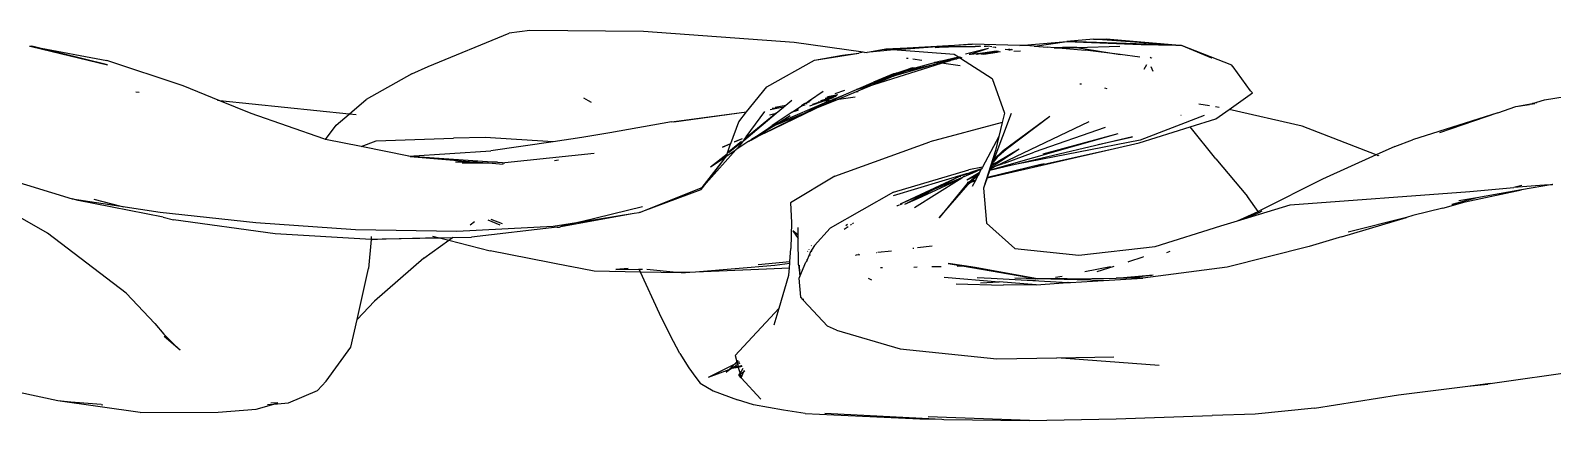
# Model space of a CAD drawing. Header units: millimetres. Extents: x -41292 to 298682, y -22072 to 33155.
# Drawn here: x 34629.6 to 34837.6, y 1736.1 to 1789.4 of the extents above; entities that cross this region are included whole.
import ezdxf

# ---------------------------------------------------------------- set-up
doc = ezdxf.new("R2010")
doc.units = ezdxf.units.MM

# ---------------------------------------------------------------- blocks, each defined once
blk = doc.blocks.new('AHSISHEUD')
for p, q in [((35325.22, 19437.52), (35322.42, 19437.14)), ((35340.76, 19437.36), (35325.22, 19437.52)), ((35361.35, 19435.87), (35340.76, 19437.36)), ((35256.87, 19435.38), (35257.19, 19435.37)), ((35257.15, 19435.31), (35267.52, 19432.8)), ((35257.17, 19435.34), (35257.76, 19435.22)), ((35257.76, 19435.22), (35257.19, 19435.37)), ((35257.76, 19435.22), (35267.45, 19433.4)), ((35267.52, 19432.8), (35257.76, 19435.22)), ((35311.33, 19432.59), (35322.42, 19437.14)), ((35370.76, 19434.54), (35361.35, 19435.87)), ((35373.88, 19435), (35376.79, 19435.16)), ((35374.87, 19434.92), (35376.79, 19435.16)), ((35385.67, 19435.65), (35375.42, 19434.88)), ((35376.79, 19435.16), (35385.67, 19435.65)), ((35386.06, 19435.32), (35380.6, 19435.2)), ((35380.6, 19435.2), (35382.22, 19435.31)), ((35382.22, 19435.31), (35386.68, 19435.37)), ((35382.22, 19435.31), (35386.06, 19435.32)), ((35392.18, 19435.48), (35385.67, 19435.65)), ((35386.68, 19435.37), (35386.06, 19435.32)), ((35386.87, 19435.32), (35386.68, 19435.37)), ((35387.29, 19435.38), (35387.49, 19435.35)), ((35387.49, 19435.35), (35387.63, 19435.38)), ((35387.71, 19435.31), (35387.49, 19435.35)), ((35387.86, 19435.35), (35387.71, 19435.31)), ((35388.35, 19435.29), (35387.86, 19435.35)), ((35388.83, 19435.22), (35388.48, 19435.18)), ((35388.83, 19435.22), (35388.9, 19435.21)), ((35392.18, 19435.48), (35398.59, 19436)), ((35392.96, 19435.46), (35392.18, 19435.48)), ((35394.12, 19435.37), (35392.96, 19435.46)), ((35394.12, 19435.37), (35394.25, 19435.39)), ((35394.25, 19435.39), (35398.59, 19436)), ((35394.25, 19435.39), (35395.92, 19435.23)), ((35396.87, 19435.16), (35395.92, 19435.23)), ((35398.02, 19435.21), (35396.87, 19435.16)), ((35396.87, 19435.16), (35397.95, 19435.08)), ((35397.95, 19435.08), (35399.96, 19435.2)), ((35397.95, 19435.08), (35401.1, 19434.84)), ((35399.96, 19435.2), (35398.02, 19435.21)), ((35402.25, 19436.34), (35398.59, 19436)), ((35413.48, 19435.52), (35398.59, 19436)), ((35398.59, 19436), (35408.75, 19435.6)), ((35399.96, 19435.2), (35405.82, 19435.35)), ((35399.96, 19435.2), (35405.87, 19434.23)), ((35413.48, 19435.52), (35402.25, 19436.34)), ((35402.25, 19436.34), (35403.99, 19436.31)), ((35413.48, 19435.52), (35403.99, 19436.31)), ((35408.75, 19435.6), (35413.48, 19435.52)), ((35413.48, 19435.52), (35414.24, 19435.49)), ((35414.24, 19435.49), (35418.36, 19433.78)), ((35414.24, 19435.49), (35421.09, 19432.8)), ((35277.88, 19429.93), (35267.45, 19433.4)), ((35357.61, 19429.8), (35364.11, 19433.44)), ((35364.11, 19433.44), (35370.2, 19434.41)), ((35364.11, 19433.44), (35367.94, 19434.12)), ((35367.94, 19434.12), (35370.2, 19434.41)), ((35370.76, 19434.54), (35370.2, 19434.41)), ((35370.97, 19434.51), (35370.76, 19434.54)), ((35370.97, 19434.51), (35371.64, 19434.6)), ((35371.34, 19434.46), (35371.29, 19434.47)), ((35371.64, 19434.6), (35373.88, 19435)), ((35371.64, 19434.6), (35373.61, 19434.77)), ((35372.25, 19430.15), (35381.46, 19433.03)), ((35373.61, 19434.77), (35374.87, 19434.92)), ((35375.42, 19434.88), (35373.61, 19434.77)), ((35373.88, 19435), (35374.87, 19434.92)), ((35374.87, 19434.92), (35375.42, 19434.88)), ((35375.42, 19434.88), (35383.21, 19434.26)), ((35376.93, 19433.67), (35376.71, 19433.7)), ((35378.77, 19433.41), (35377.57, 19433.58)), ((35380.67, 19433.14), (35380.14, 19432.98)), ((35380.8, 19433.12), (35380.14, 19432.98)), ((35380.67, 19433.14), (35380.52, 19433.16)), ((35381.28, 19433.33), (35380.67, 19433.14)), ((35380.8, 19433.12), (35380.67, 19433.14)), ((35381.15, 19433.07), (35380.78, 19432.96)), ((35380.86, 19433.11), (35380.8, 19433.12)), ((35380.86, 19433.11), (35382.07, 19433.34)), ((35381.15, 19433.07), (35380.86, 19433.11)), ((35381.22, 19433.06), (35381.15, 19433.07)), ((35381.28, 19433.08), (35381.22, 19433.06)), ((35381.28, 19433.33), (35383.78, 19433.9)), ((35381.28, 19433.33), (35382.73, 19433.53)), ((35382.07, 19433.34), (35381.28, 19433.08)), ((35381.46, 19433.03), (35381.28, 19433.08)), ((35381.46, 19433.03), (35382.7, 19433.42)), ((35384.03, 19432.67), (35381.46, 19433.03)), ((35382.07, 19433.34), (35382.37, 19433.39)), ((35382.73, 19433.53), (35382.37, 19433.39)), ((35382.7, 19433.42), (35382.37, 19433.39)), ((35382.99, 19433.51), (35382.7, 19433.42)), ((35382.73, 19433.53), (35382.91, 19433.58)), ((35382.91, 19433.58), (35383.18, 19433.63)), ((35382.99, 19433.51), (35383.57, 19433.69)), ((35383.42, 19433.59), (35382.99, 19433.51)), ((35383.18, 19433.63), (35383.48, 19433.71)), ((35383.21, 19434.26), (35383.78, 19433.9)), ((35384, 19433.76), (35383.42, 19433.59)), ((35383.42, 19433.59), (35383.57, 19433.69)), ((35383.48, 19433.71), (35383.57, 19433.69)), ((35383.57, 19433.69), (35383.86, 19433.78)), ((35383.78, 19433.9), (35383.91, 19433.93)), ((35383.89, 19433.83), (35383.78, 19433.9)), ((35383.86, 19433.78), (35383.89, 19433.83)), ((35383.86, 19433.78), (35383.95, 19433.79)), ((35383.89, 19433.83), (35383.97, 19433.89)), ((35383.89, 19433.83), (35383.95, 19433.79)), ((35383.95, 19433.79), (35384.02, 19433.87)), ((35383.95, 19433.79), (35384, 19433.76)), ((35384, 19433.76), (35384.07, 19433.85)), ((35384.08, 19433.71), (35384, 19433.76)), ((35384.02, 19433.87), (35384.07, 19433.85)), ((35384.07, 19433.85), (35384.12, 19433.83)), ((35384.08, 19433.71), (35384.19, 19433.79)), ((35384.22, 19433.78), (35384.08, 19433.71)), ((35384.08, 19433.71), (35388.41, 19430.96)), ((35384.28, 19433.75), (35384.22, 19433.78)), ((35387.86, 19435.05), (35384.75, 19434.27)), ((35385.27, 19434.27), (35385.43, 19434.27)), ((35385.49, 19434.29), (35385.43, 19434.27)), ((35385.53, 19434.27), (35385.49, 19434.29)), ((35387.86, 19435.05), (35385.53, 19434.27)), ((35385.53, 19434.27), (35387.07, 19434.45)), ((35386.24, 19434.28), (35386.33, 19434.28)), ((35386.33, 19434.28), (35387.07, 19434.45)), ((35386.83, 19434.28), (35388.23, 19434.52)), ((35387.07, 19434.45), (35387.12, 19434.46)), ((35387.12, 19434.46), (35388.96, 19434.74)), ((35387.12, 19434.46), (35389.14, 19434.69)), ((35387.12, 19434.46), (35388.23, 19434.52)), ((35387.26, 19434.28), (35387.16, 19434.28)), ((35387.26, 19434.28), (35389.08, 19434.57)), ((35388.57, 19434.54), (35387.26, 19434.28)), ((35387.9, 19435.04), (35387.86, 19435.05)), ((35388.23, 19434.52), (35388.57, 19434.54)), ((35388.57, 19434.54), (35389.14, 19434.69)), ((35388.57, 19434.54), (35389.08, 19434.57)), ((35388.96, 19434.74), (35389.01, 19434.73)), ((35389.08, 19434.57), (35389.41, 19434.62)), ((35389.25, 19434.66), (35389.14, 19434.69)), ((35389.41, 19434.62), (35389.51, 19434.59)), ((35390.46, 19434.85), (35390.18, 19434.9)), ((35390.63, 19434.93), (35390.46, 19434.85)), ((35391.06, 19434.92), (35390.46, 19434.85)), ((35390.63, 19434.93), (35390.69, 19434.97)), ((35390.66, 19434.82), (35391.06, 19434.92)), ((35390.69, 19434.97), (35390.82, 19434.95)), ((35391.06, 19434.92), (35391.19, 19434.9)), ((35391.37, 19434.7), (35392.29, 19434.75)), ((35405.87, 19434.23), (35401.1, 19434.84)), ((35408.58, 19433.85), (35405.87, 19434.23)), ((35410.07, 19433.85), (35410, 19433.73)), ((35410.15, 19433.72), (35410.19, 19433.84)), ((35418.36, 19433.78), (35418.41, 19433.76)), ((35309.1, 19431.57), (35302.89, 19428.07)), ((35309.1, 19431.57), (35311.33, 19432.59)), ((35374.92, 19431.26), (35369.86, 19429.45)), ((35376.04, 19431.84), (35372.2, 19430.44)), ((35374.93, 19431.58), (35372.2, 19430.44)), ((35374.92, 19431.26), (35372.25, 19430.15)), ((35380.78, 19432.96), (35374.92, 19431.26)), ((35374.92, 19431.26), (35376.66, 19431.99)), ((35375.17, 19431.64), (35374.93, 19431.58)), ((35375.3, 19431.68), (35375.17, 19431.64)), ((35375.3, 19431.68), (35377.21, 19432.31)), ((35376.04, 19431.84), (35375.3, 19431.68)), ((35376.04, 19431.84), (35376.66, 19431.99)), ((35376.41, 19431.98), (35376.04, 19431.84)), ((35377.21, 19432.31), (35376.41, 19431.98)), ((35377.03, 19432.15), (35376.41, 19431.98)), ((35376.66, 19431.99), (35380.78, 19432.96)), ((35376.66, 19431.99), (35377.03, 19432.15)), ((35380.14, 19432.98), (35377.03, 19432.15)), ((35377.03, 19432.15), (35377.54, 19432.39)), ((35377.54, 19432.39), (35377.21, 19432.31)), ((35377.54, 19432.39), (35377.74, 19432.45)), ((35388.41, 19430.96), (35390.09, 19426.21)), ((35409.47, 19432.81), (35409.12, 19432.2)), ((35410.39, 19431.91), (35410.14, 19432.55)), ((35421.26, 19432.57), (35421.09, 19432.8)), ((35421.26, 19432.57), (35421.33, 19432.55)), ((35423.7, 19429.28), (35421.33, 19432.55)), ((35271.88, 19429.06), (35271.43, 19429.1)), ((35282.89, 19427.91), (35277.88, 19429.93)), ((35354.85, 19426.39), (35357.61, 19429.8)), ((35363.43, 19427.93), (35365.33, 19429.21)), ((35366.93, 19428.92), (35368.28, 19429.37)), ((35369.8, 19429.13), (35367.43, 19428.15)), ((35368.16, 19428.74), (35369.86, 19429.45)), ((35372.25, 19430.15), (35369.8, 19429.13)), ((35369.8, 19429.13), (35370.11, 19429.19)), ((35369.86, 19429.45), (35372.2, 19430.44)), ((35369.86, 19429.45), (35372.25, 19430.15)), ((35400.59, 19430.16), (35400.37, 19430.2)), ((35404.12, 19429.56), (35403.78, 19429.62)), ((35420.76, 19426.72), (35423.96, 19428.99)), ((35423.96, 19428.99), (35423.7, 19429.28)), ((35282.89, 19427.91), (35282.58, 19427.94)), ((35287.16, 19426.19), (35282.89, 19427.91)), ((35300.55, 19426.07), (35282.89, 19427.91)), ((35300.92, 19426.38), (35302.89, 19428.07)), ((35332.59, 19428.29), (35333.19, 19427.95)), ((35333.19, 19427.95), (35333.61, 19427.73)), ((35357.31, 19423.47), (35364.15, 19426.79)), ((35359.87, 19427.05), (35358.08, 19426.67)), ((35358.36, 19426.88), (35358.44, 19426.92)), ((35358.44, 19426.92), (35359.87, 19427.05)), ((35358.74, 19427.04), (35360.21, 19427.32)), ((35358.89, 19426.23), (35359.87, 19427.05)), ((35359.48, 19425.01), (35365.82, 19427.76)), ((35359.87, 19427.05), (35360.21, 19427.32)), ((35360.21, 19427.32), (35361.05, 19428.01)), ((35361.08, 19426.35), (35362.35, 19427.2)), ((35362.82, 19427.52), (35362.35, 19427.2)), ((35362.35, 19427.2), (35362.83, 19427.34)), ((35365.82, 19427.76), (35362.7, 19426.19)), ((35362.82, 19427.52), (35362.97, 19427.62)), ((35362.82, 19427.52), (35363.13, 19427.56)), ((35362.82, 19427.52), (35363.11, 19427.55)), ((35362.97, 19427.62), (35363.4, 19427.77)), ((35362.97, 19427.62), (35363.13, 19427.73)), ((35363.13, 19427.73), (35363.29, 19427.84)), ((35363.4, 19427.77), (35363.13, 19427.73)), ((35363.29, 19427.84), (35363.43, 19427.93)), ((35363.59, 19427.9), (35363.29, 19427.84)), ((35363.44, 19427.79), (35363.4, 19427.77)), ((35363.43, 19427.93), (35363.69, 19427.98)), ((35365.47, 19427.88), (35363.44, 19427.16)), ((35365.09, 19427.82), (35363.87, 19427.38)), ((35364.15, 19426.79), (35368.16, 19428.74)), ((35367.43, 19428.15), (35364.15, 19426.79)), ((35364.62, 19427.76), (35364.65, 19427.77)), ((35364.65, 19427.77), (35365.09, 19427.82)), ((35364.98, 19427.94), (35366.76, 19428.44)), ((35365.12, 19427.84), (35365.09, 19427.82)), ((35366.76, 19428.44), (35365.12, 19427.84)), ((35365.12, 19427.84), (35365.47, 19427.88)), ((35366.67, 19428.31), (35365.47, 19427.88)), ((35365.47, 19427.88), (35366.16, 19427.98)), ((35366.76, 19428.44), (35365.58, 19428.24)), ((35365.82, 19427.76), (35365.85, 19427.78)), ((35365.85, 19427.78), (35368.16, 19428.74)), ((35365.87, 19428.39), (35365.96, 19428.43)), ((35367.32, 19428.74), (35365.96, 19428.43)), ((35365.96, 19428.43), (35367.16, 19428.64)), ((35366.76, 19428.44), (35366.93, 19428.49)), ((35366.93, 19428.49), (35367.02, 19428.55)), ((35367.43, 19428.15), (35369.67, 19428.46)), ((35418.09, 19427.2), (35416.63, 19427.45)), ((35419.42, 19426.98), (35418.93, 19427.06)), ((35457.49, 19426.28), (35459.96, 19427.12)), ((35459.96, 19427.12), (35462.21, 19427.53)), ((35459.96, 19427.12), (35461.82, 19427.41)), ((35461.95, 19427.43), (35462.53, 19427.52)), ((35462.21, 19427.53), (35463.87, 19428.03)), ((35462.79, 19427.62), (35462.21, 19427.53)), ((35463.87, 19428.03), (35468.08, 19428.73)), ((35297.07, 19422.69), (35287.16, 19426.19)), ((35298.78, 19424.58), (35300.55, 19426.07)), ((35300.55, 19426.07), (35300.92, 19426.38)), ((35301.49, 19425.98), (35300.55, 19426.07)), ((35344.58, 19425.01), (35336.17, 19423.52)), ((35344.58, 19425.01), (35354.85, 19426.39)), ((35344.93, 19425.01), (35354.85, 19426.39)), ((35352.68, 19422.06), (35353.77, 19425.05)), ((35353.77, 19425.05), (35354.85, 19426.39)), ((35354.45, 19422.49), (35358.89, 19426.23)), ((35354.81, 19422.98), (35357.32, 19426.44)), ((35358.89, 19426.23), (35355.06, 19423.09)), ((35362.7, 19426.19), (35357.31, 19423.47)), ((35357.98, 19425.98), (35358.89, 19426.23)), ((35361.08, 19426.35), (35358.34, 19424.51)), ((35358.34, 19424.51), (35359.41, 19424.98)), ((35362.7, 19426.19), (35358.72, 19424.54)), ((35359.41, 19424.98), (35358.72, 19424.54)), ((35359.41, 19424.98), (35359.48, 19425.01)), ((35360.81, 19425.83), (35359.48, 19425.01)), ((35361.82, 19426.58), (35361.08, 19426.35)), ((35361.93, 19426.67), (35361.82, 19426.58)), ((35389.77, 19424.92), (35379.89, 19422.28)), ((35388.68, 19419.93), (35391.03, 19426.22)), ((35389.77, 19424.92), (35389.32, 19423.02)), ((35401.62, 19425.05), (35389.6, 19419.29)), ((35390.09, 19426.21), (35389.77, 19424.92)), ((35389.89, 19421.11), (35396.26, 19425.8)), ((35390.32, 19421.31), (35396.26, 19425.8)), ((35417.38, 19425.88), (35408.61, 19422.54)), ((35414.21, 19425.88), (35414.19, 19425.91)), ((35415.44, 19424.33), (35418.96, 19425.44)), ((35418.96, 19425.44), (35420.76, 19426.72)), ((35430.75, 19424.43), (35420.76, 19426.72)), ((35457.49, 19426.28), (35445.81, 19422.57)), ((35457.49, 19426.28), (35449.5, 19423.55)), ((35297.31, 19422.64), (35297.07, 19422.69)), ((35297.31, 19422.64), (35298.78, 19424.58)), ((35302.2, 19421.65), (35297.31, 19422.64)), ((35304.25, 19422.44), (35314.8, 19422.79)), ((35319.15, 19422.89), (35314.8, 19422.79)), ((35328.43, 19422.3), (35319.15, 19422.89)), ((35332.35, 19422.87), (35328.43, 19422.3)), ((35336.17, 19423.52), (35332.35, 19422.87)), ((35353.2, 19422.28), (35354.27, 19422.75)), ((35354.25, 19422.69), (35353.2, 19422.28)), ((35354.45, 19422.49), (35354.63, 19422.73)), ((35354.9, 19422.95), (35354.63, 19422.73)), ((35354.63, 19422.73), (35354.74, 19422.89)), ((35354.74, 19422.89), (35354.81, 19422.98)), ((35354.9, 19422.95), (35354.74, 19422.89)), ((35354.81, 19422.98), (35355.06, 19423.09)), ((35355.06, 19423.09), (35354.9, 19422.95)), ((35355.14, 19422.37), (35355.52, 19422.62)), ((35355.14, 19422.37), (35355.55, 19422.59)), ((35358.61, 19424.49), (35355.52, 19422.62)), ((35355.52, 19422.62), (35357.82, 19424.17)), ((35358.61, 19424.49), (35355.55, 19422.59)), ((35355.55, 19422.59), (35356.39, 19423.03)), ((35357.31, 19423.47), (35356.39, 19423.03)), ((35357.82, 19424.17), (35358.34, 19424.51)), ((35358.61, 19424.49), (35357.82, 19424.17)), ((35358.61, 19424.49), (35358.72, 19424.54)), ((35389.32, 19423.02), (35387.09, 19418.84)), ((35405.56, 19423.4), (35388.12, 19418.43)), ((35389.32, 19423.02), (35388.86, 19421.12)), ((35407.55, 19422.98), (35391.76, 19419.24)), ((35403.84, 19424.25), (35394.13, 19420.9)), ((35405.56, 19423.4), (35395.31, 19420.6)), ((35402.86, 19421.94), (35407.55, 19422.98)), ((35408.49, 19422.15), (35415.44, 19424.33)), ((35418.96, 19419.99), (35415.44, 19424.33)), ((35440.86, 19420.5), (35430.75, 19424.43)), ((35302.2, 19421.65), (35304.25, 19422.44)), ((35308.69, 19420.33), (35302.2, 19421.65)), ((35308.69, 19420.33), (35319.89, 19421.07)), ((35328.43, 19422.3), (35319.89, 19421.07)), ((35334.03, 19420.72), (35321.84, 19419.44)), ((35349.33, 19416.66), (35353.38, 19421.19)), ((35349.93, 19418.87), (35352.18, 19420.67)), ((35351.55, 19421.57), (35352.68, 19422.06)), ((35352.67, 19422.03), (35351.55, 19421.57)), ((35352.08, 19420.32), (35353.38, 19421.19)), ((35352.08, 19420.32), (35352.18, 19420.67)), ((35352.18, 19420.67), (35352.67, 19422.03)), ((35352.37, 19420.83), (35354.12, 19422.23)), ((35354.16, 19422.35), (35352.43, 19420.93)), ((35352.67, 19422.03), (35352.68, 19422.06)), ((35353.2, 19422.28), (35353.18, 19422.24)), ((35355.14, 19422.37), (35353.38, 19421.19)), ((35353.38, 19421.19), (35354.04, 19421.93)), ((35354.04, 19421.93), (35354.45, 19422.49)), ((35366.91, 19417.6), (35379.89, 19422.28)), ((35388.86, 19421.12), (35387.22, 19415.99)), ((35387.73, 19417.37), (35405.11, 19421.4)), ((35392.09, 19421.29), (35388.25, 19418.78)), ((35389.89, 19421.11), (35388.68, 19419.93)), ((35392.09, 19421.29), (35389.16, 19419.56)), ((35389.27, 19420.38), (35390.32, 19421.31)), ((35389.89, 19421.11), (35389.27, 19420.38)), ((35390.32, 19421.31), (35389.89, 19421.11)), ((35390.09, 19419.38), (35394.13, 19420.9)), ((35408.61, 19422.54), (35391.76, 19419.24)), ((35395.67, 19419.31), (35405.11, 19421.4)), ((35405.11, 19421.4), (35408.49, 19422.15)), ((35443.43, 19421.67), (35440.86, 19420.5)), ((35443.43, 19421.67), (35445.81, 19422.57)), ((35308.88, 19420.29), (35308.69, 19420.33)), ((35308.88, 19420.29), (35318.1, 19419.53)), ((35320.07, 19419.53), (35308.88, 19420.29)), ((35315.43, 19419.5), (35315.08, 19419.54)), ((35318.1, 19419.53), (35315.43, 19419.5)), ((35315.97, 19419.45), (35319.58, 19419.41)), ((35318.1, 19419.53), (35319.58, 19419.41)), ((35319.58, 19419.41), (35321.6, 19419.25)), ((35320.84, 19419.53), (35320.07, 19419.53)), ((35321.51, 19419.43), (35320.07, 19419.53)), ((35321.51, 19419.43), (35321.84, 19419.44)), ((35329.16, 19419.8), (35328.6, 19419.69)), ((35348.8, 19416.07), (35351.99, 19420.15)), ((35349.33, 19416.66), (35351.99, 19420.15)), ((35349.93, 19418.87), (35352.04, 19420.29)), ((35351.99, 19420.15), (35352.04, 19420.29)), ((35352.04, 19420.29), (35352.08, 19420.32)), ((35374.94, 19415.42), (35385.2, 19418.49)), ((35387.09, 19418.84), (35385.2, 19418.49)), ((35386.96, 19418.59), (35385.45, 19418.09)), ((35386.18, 19418.25), (35386.96, 19418.59)), ((35386.69, 19418.1), (35386.96, 19418.59)), ((35387.09, 19418.84), (35386.96, 19418.59)), ((35387.76, 19417.45), (35395.21, 19419.28)), ((35391.12, 19419.12), (35388.1, 19418.38)), ((35388.1, 19418.38), (35388.12, 19418.43)), ((35388.12, 19418.43), (35388.2, 19418.62)), ((35389.09, 19419.05), (35388.2, 19418.62)), ((35388.2, 19418.62), (35388.25, 19418.78)), ((35388.25, 19418.78), (35388.37, 19419.09)), ((35389.16, 19419.56), (35388.37, 19419.09)), ((35388.37, 19419.09), (35388.42, 19419.24)), ((35388.42, 19419.24), (35389.16, 19419.56)), ((35388.42, 19419.24), (35388.53, 19419.52)), ((35389.01, 19420.08), (35388.53, 19419.52)), ((35388.53, 19419.52), (35388.59, 19419.69)), ((35388.59, 19419.69), (35389.01, 19420.08)), ((35388.59, 19419.69), (35388.65, 19419.84)), ((35388.65, 19419.84), (35389.27, 19420.38)), ((35388.65, 19419.84), (35388.68, 19419.93)), ((35389.01, 19420.08), (35389.27, 19420.38)), ((35389.09, 19419.05), (35389.91, 19419.35)), ((35389.6, 19419.29), (35389.09, 19419.05)), ((35389.91, 19419.35), (35389.6, 19419.29)), ((35390.09, 19419.38), (35389.91, 19419.35)), ((35391.76, 19419.24), (35391.12, 19419.12)), ((35395.55, 19419.3), (35394.03, 19418.92)), ((35418.96, 19419.99), (35423.29, 19414.84)), ((35440.86, 19420.5), (35433.53, 19417.18)), ((35441.15, 19420.39), (35440.99, 19420.45)), ((35441.24, 19420.44), (35441.15, 19420.39)), ((35253.63, 19417.27), (35262.73, 19414.53)), ((35348.66, 19415.78), (35349.33, 19416.66)), ((35348.8, 19416.07), (35349.33, 19416.66)), ((35366.91, 19417.6), (35360.87, 19413.97)), ((35374.93, 19414.95), (35384.87, 19417.96)), ((35375.86, 19413.84), (35383.97, 19417.61)), ((35377.81, 19413.31), (35383.91, 19417.16)), ((35383.91, 19417.16), (35378.9, 19414.84)), ((35383.97, 19417.61), (35380.89, 19416)), ((35380.89, 19416), (35384.41, 19417.47)), ((35385.01, 19416.64), (35381.15, 19411.92)), ((35381.15, 19411.92), (35385.09, 19416.42)), ((35383.91, 19417.16), (35384.41, 19417.47)), ((35383.97, 19417.61), (35384.06, 19417.62)), ((35384.06, 19417.62), (35384.11, 19417.63)), ((35384.11, 19417.63), (35384.14, 19417.65)), ((35384.31, 19417.71), (35384.14, 19417.65)), ((35385.11, 19417.94), (35384.31, 19417.71)), ((35384.41, 19417.47), (35384.43, 19417.51)), ((35384.59, 19417.55), (35384.43, 19417.51)), ((35384.59, 19417.55), (35385.78, 19418.07)), ((35384.87, 19417.96), (35385.45, 19418.09)), ((35386.62, 19418.06), (35384.96, 19417.07)), ((35386.18, 19417.67), (35384.96, 19417.07)), ((35385.05, 19416.67), (35385.01, 19416.64)), ((35385.02, 19416.77), (35385.16, 19416.77)), ((35385.03, 19416.74), (35385.16, 19416.77)), ((35385.05, 19416.67), (35385.16, 19416.77)), ((35385.43, 19416.75), (35385.05, 19416.67)), ((35385.09, 19416.42), (35385.05, 19416.67)), ((35385.43, 19416.75), (35385.09, 19416.42)), ((35385.45, 19418.09), (35385.11, 19417.94)), ((35385.78, 19418.07), (35385.11, 19417.94)), ((35385.16, 19416.77), (35385.21, 19416.82)), ((35385.21, 19416.82), (35385.3, 19416.84)), ((35385.3, 19416.84), (35386.18, 19417.67)), ((35385.98, 19417.29), (35385.3, 19416.84)), ((35385.3, 19416.84), (35385.55, 19416.86)), ((35386.06, 19416.91), (35385.43, 19416.75)), ((35385.55, 19416.86), (35385.43, 19416.75)), ((35385.45, 19418.09), (35386.18, 19418.25)), ((35385.6, 19416.92), (35385.55, 19416.86)), ((35385.55, 19416.86), (35385.57, 19416.87)), ((35385.57, 19416.87), (35385.6, 19416.92)), ((35385.63, 19416.92), (35385.6, 19416.92)), ((35385.98, 19417.29), (35385.63, 19416.92)), ((35385.63, 19416.92), (35386.13, 19417.05)), ((35385.63, 19416.92), (35386.1, 19416.99)), ((35386.06, 19416.91), (35385.67, 19416.19)), ((35385.78, 19418.07), (35386.18, 19418.25)), ((35386.12, 19417.38), (35385.98, 19417.29)), ((35386.1, 19416.99), (35386.06, 19416.91)), ((35386.13, 19417.05), (35386.1, 19416.99)), ((35386.12, 19417.38), (35386.5, 19417.73)), ((35386.41, 19417.57), (35386.12, 19417.38)), ((35386.41, 19417.57), (35386.13, 19417.05)), ((35386.18, 19417.67), (35386.62, 19418.06)), ((35386.56, 19417.86), (35386.18, 19417.67)), ((35386.5, 19417.73), (35386.41, 19417.57)), ((35386.56, 19417.86), (35386.5, 19417.73)), ((35386.69, 19418.1), (35386.56, 19417.86)), ((35386.69, 19418.1), (35386.62, 19418.06)), ((35387.73, 19417.37), (35387.22, 19415.99)), ((35387.73, 19417.37), (35387.76, 19417.45)), ((35387.76, 19417.45), (35388.1, 19418.38)), ((35433.53, 19417.18), (35425.01, 19412.91)), ((35463.81, 19416.38), (35459.69, 19416.04)), ((35464.94, 19416.47), (35460.71, 19415.73)), ((35463.81, 19416.38), (35463.93, 19416.41)), ((35463.93, 19416.41), (35464.94, 19416.47)), ((35464.98, 19416.48), (35464.94, 19416.47)), ((35263.55, 19414.3), (35262.73, 19414.53)), ((35262.73, 19414.53), (35269.34, 19413.53)), ((35275.15, 19412.02), (35263.55, 19414.3)), ((35265.68, 19414.48), (35269.34, 19413.53)), ((35340.69, 19412.84), (35348.8, 19416.07)), ((35340.69, 19412.84), (35348.66, 19415.78)), ((35348.66, 19415.78), (35348.8, 19416.07)), ((35374.94, 19415.42), (35366.28, 19410.5)), ((35375.86, 19413.84), (35380.89, 19416)), ((35380.89, 19416), (35376.41, 19413.72)), ((35378.68, 19414.76), (35376.41, 19413.72)), ((35378.71, 19414.75), (35378.68, 19414.76)), ((35378.9, 19414.84), (35378.71, 19414.75)), ((35387.22, 19415.99), (35387.62, 19411.17)), ((35424.72, 19412.77), (35423.29, 19414.84)), ((35429.1, 19413.67), (35453.68, 19415.53)), ((35454.63, 19414.66), (35451.18, 19413.73)), ((35454.63, 19414.66), (35452.14, 19414.23)), ((35453.04, 19414.12), (35460.71, 19415.73)), ((35453.68, 19415.53), (35459.69, 19416.04)), ((35460.71, 19415.73), (35454.63, 19414.66)), ((35460.76, 19416.33), (35459.69, 19416.04)), ((35259.34, 19409.81), (35251.95, 19414.04)), ((35269.34, 19413.53), (35269.77, 19413.42)), ((35269.34, 19413.53), (35274.73, 19412.71)), ((35274.73, 19412.71), (35287.78, 19411.27)), ((35329.49, 19410.71), (35339.51, 19412.55)), ((35340.62, 19413.44), (35332.26, 19411.39)), ((35332.26, 19411.39), (35339.51, 19412.55)), ((35339.51, 19412.55), (35340.19, 19412.66)), ((35340.19, 19412.66), (35340.28, 19412.69)), ((35340.28, 19412.69), (35340.34, 19412.7)), ((35340.34, 19412.7), (35340.69, 19412.84)), ((35360.87, 19413.97), (35360.98, 19411.26)), ((35375.37, 19413.53), (35375.4, 19413.55)), ((35375.68, 19413.65), (35375.4, 19413.55)), ((35376.07, 19413.79), (35375.79, 19413.69)), ((35421.92, 19411.49), (35424.72, 19412.77)), ((35422.81, 19411.77), (35429.1, 19413.67)), ((35424.83, 19412.61), (35422.81, 19411.77)), ((35424.72, 19412.77), (35425.01, 19412.91)), ((35424.83, 19412.61), (35424.72, 19412.77)), ((35425.26, 19412.83), (35424.83, 19412.61)), ((35445.85, 19412.24), (35445, 19411.98)), ((35449.97, 19413.24), (35445.85, 19412.24)), ((35449.97, 19413.24), (35453.04, 19414.12)), ((35451.18, 19413.73), (35453.04, 19414.12)), ((35275.15, 19412.02), (35276.57, 19411.64)), ((35290.46, 19409.72), (35276.57, 19411.64)), ((35287.78, 19411.27), (35301.44, 19410.34)), ((35301.44, 19410.34), (35315.26, 19410.09)), ((35315.26, 19410.09), (35328.44, 19410.77)), ((35317.08, 19410.97), (35317.69, 19411.41)), ((35328.99, 19410.65), (35317.26, 19409.28)), ((35319.49, 19411.66), (35321.13, 19410.98)), ((35319.92, 19411.72), (35321.44, 19411.12)), ((35328.44, 19410.77), (35332.19, 19411.37)), ((35328.99, 19410.65), (35329.31, 19410.66)), ((35329.31, 19410.66), (35329.49, 19410.71)), ((35332.19, 19411.37), (35329.49, 19410.71)), ((35332.19, 19411.37), (35332.26, 19411.39)), ((35360.98, 19411.26), (35360.9, 19407.71)), ((35361.91, 19409.54), (35361.15, 19410.14)), ((35361.15, 19410.14), (35361.91, 19409.1)), ((35361.91, 19409.54), (35361.9, 19410.58)), ((35366.28, 19410.5), (35364.11, 19408.13)), ((35368.18, 19410.36), (35368.74, 19410.73)), ((35368.42, 19410.81), (35368.45, 19410.86)), ((35368.63, 19411), (35368.45, 19410.86)), ((35369.03, 19410.93), (35369.18, 19411.03)), ((35369.3, 19411.11), (35369.46, 19411.21)), ((35387.62, 19411.17), (35391.49, 19407.74)), ((35410.67, 19407.98), (35419.65, 19410.81)), ((35419.65, 19410.81), (35421.92, 19411.49)), ((35421.92, 19411.49), (35422.81, 19411.77)), ((35436.12, 19409.31), (35445, 19411.98)), ((35445, 19411.98), (35437.03, 19409.96)), ((35270.08, 19401.63), (35259.34, 19409.81)), ((35303.55, 19408.96), (35290.46, 19409.72)), ((35303.55, 19408.96), (35303.18, 19404.97)), ((35303.58, 19409.36), (35303.55, 19409.01)), ((35303.79, 19408.95), (35303.55, 19408.96)), ((35312.81, 19409.19), (35303.79, 19408.95)), ((35303.79, 19408.95), (35305.06, 19409.05)), ((35305.06, 19409.05), (35312.81, 19409.19)), ((35310.76, 19406.4), (35314.15, 19408.85)), ((35311.95, 19409.41), (35312.81, 19409.19)), ((35312.81, 19409.19), (35312.89, 19409.17)), ((35312.89, 19409.17), (35314.67, 19409.23)), ((35312.89, 19409.17), (35314.15, 19408.85)), ((35314.15, 19408.85), (35314.67, 19409.23)), ((35314.15, 19408.85), (35319.8, 19407.42)), ((35314.67, 19409.23), (35314.75, 19409.29)), ((35314.67, 19409.23), (35317.26, 19409.28)), ((35361.91, 19409.1), (35361.91, 19409.54)), ((35361.93, 19405.49), (35361.91, 19409.1)), ((35364.11, 19408.13), (35363.59, 19407.28)), ((35363.72, 19408.1), (35363.68, 19408.13)), ((35380.21, 19408.04), (35378.21, 19407.8)), ((35435.81, 19409.23), (35431.73, 19408.02)), ((35436.12, 19409.31), (35435.81, 19409.23)), ((35310.76, 19406.4), (35304.03, 19400.52)), ((35330.71, 19405.26), (35319.8, 19407.42)), ((35356.43, 19405.54), (35360.76, 19405.95)), ((35360.74, 19405.74), (35360.76, 19405.95)), ((35360.76, 19405.95), (35360.9, 19407.71)), ((35363.11, 19406.17), (35362.99, 19405.91)), ((35362.99, 19405.91), (35363.13, 19406.04)), ((35363.04, 19406.17), (35363.11, 19406.17)), ((35363.59, 19407.28), (35363.11, 19406.17)), ((35363.11, 19406.17), (35363.2, 19406.18)), ((35363.17, 19407.36), (35363.21, 19407.3)), ((35363.33, 19407.59), (35363.36, 19407.53)), ((35363.48, 19406.79), (35363.52, 19406.87)), ((35363.49, 19406.92), (35363.59, 19407.28)), ((35363.49, 19406.92), (35363.52, 19406.87)), ((35363.59, 19407.28), (35363.77, 19407.4)), ((35369.73, 19406.8), (35369.8, 19406.8)), ((35370.32, 19406.87), (35369.8, 19406.8)), ((35370.09, 19406.96), (35370.14, 19406.97)), ((35372.61, 19407.14), (35372.56, 19407.13)), ((35374.66, 19407.38), (35372.79, 19407.16)), ((35377.68, 19407.74), (35377.55, 19407.73)), ((35391.49, 19407.74), (35400.23, 19406.82)), ((35400.23, 19406.82), (35410.67, 19407.98)), ((35407.06, 19405.93), (35409.04, 19406.57)), ((35409.08, 19406.58), (35409.04, 19406.57)), ((35412.65, 19407.33), (35412.21, 19407.14)), ((35431.73, 19408.02), (35420.5, 19405.17)), ((35301.63, 19398.04), (35303.18, 19404.97)), ((35330.76, 19405.26), (35330.71, 19405.26)), ((35334.04, 19404.62), (35330.76, 19405.26)), ((35340.36, 19404.49), (35334.04, 19404.62)), ((35338.65, 19404.99), (35336.97, 19404.85)), ((35336.97, 19404.85), (35340.17, 19404.91)), ((35340.17, 19404.91), (35340.15, 19404.94)), ((35340.17, 19404.91), (35340.65, 19404.92)), ((35340.36, 19404.49), (35340.17, 19404.91)), ((35345.97, 19404.38), (35340.36, 19404.49)), ((35342.93, 19398.85), (35340.36, 19404.49)), ((35341.23, 19404.9), (35345.29, 19404.48)), ((35345.29, 19404.48), (35347.08, 19404.51)), ((35345.97, 19404.38), (35347.08, 19404.51)), ((35347.08, 19404.51), (35347.87, 19404.54)), ((35347.87, 19404.54), (35358.69, 19405.47)), ((35347.87, 19404.54), (35357.55, 19404.95)), ((35357.55, 19404.95), (35360.69, 19405.07)), ((35358.69, 19405.47), (35360.74, 19405.74)), ((35359.3, 19399.59), (35360.61, 19404.09)), ((35360.61, 19404.09), (35360.69, 19405.07)), ((35360.69, 19405.07), (35360.74, 19405.74)), ((35361.93, 19405.49), (35362.09, 19404.38)), ((35362.03, 19405.45), (35362.09, 19404.38)), ((35362.03, 19403.69), (35362.11, 19403.88)), ((35362.09, 19404.38), (35362.11, 19403.88)), ((35362.11, 19403.88), (35362.94, 19405.87)), ((35362.99, 19405.91), (35362.94, 19405.87)), ((35373.15, 19405.13), (35373.41, 19405.13)), ((35377.7, 19405.19), (35378.13, 19405.2)), ((35380.16, 19405.25), (35381.43, 19405.28)), ((35384.57, 19405.36), (35382.41, 19405.67)), ((35382.41, 19405.67), (35384.29, 19405.35)), ((35383.64, 19405.33), (35384.29, 19405.35)), ((35384.29, 19405.35), (35384.57, 19405.36)), ((35384.29, 19405.35), (35394.57, 19403.58)), ((35386.06, 19405.14), (35384.57, 19405.36)), ((35394.57, 19403.58), (35386.06, 19405.14)), ((35397.04, 19403.79), (35397.94, 19403.96)), ((35401.05, 19404.57), (35404.58, 19405.26)), ((35402.76, 19404.56), (35405.07, 19405.3)), ((35405.34, 19403.65), (35410.41, 19404.13)), ((35407, 19405.92), (35407.06, 19405.93)), ((35410.09, 19404.03), (35407.81, 19403.77)), ((35420.5, 19405.17), (35408.99, 19403.68)), ((35410.09, 19404.03), (35410.19, 19404.06)), ((35362.26, 19401.06), (35362.03, 19403.69)), ((35371.46, 19403.67), (35371.9, 19403.45)), ((35381.85, 19403.81), (35389.35, 19403.18)), ((35383.49, 19402.88), (35389.9, 19402.72)), ((35386.34, 19403.75), (35388.25, 19403.65)), ((35386.81, 19403.05), (35389.35, 19403.18)), ((35388.25, 19403.65), (35388.27, 19403.65)), ((35388.27, 19403.65), (35393.17, 19403.38)), ((35394.43, 19402.76), (35389.35, 19403.18)), ((35394.43, 19402.76), (35389.9, 19402.72)), ((35394.57, 19403.58), (35391.5, 19403.67)), ((35393.17, 19403.38), (35394.32, 19403.44)), ((35393.17, 19403.38), (35398.72, 19403.08)), ((35394.43, 19402.76), (35398.72, 19403.08)), ((35394.66, 19403.56), (35394.57, 19403.58)), ((35398.62, 19403.6), (35394.66, 19403.56)), ((35403.6, 19403.33), (35394.66, 19403.56)), ((35398.66, 19403.59), (35398.62, 19403.6)), ((35398.66, 19403.59), (35405.34, 19403.65)), ((35398.78, 19403.09), (35398.72, 19403.08)), ((35398.78, 19403.09), (35398.85, 19403.07)), ((35398.85, 19403.07), (35398.89, 19403.08)), ((35398.89, 19403.08), (35399.1, 19403.06)), ((35399.1, 19403.06), (35403.6, 19403.33)), ((35403.6, 19403.33), (35408.99, 19403.68)), ((35406.64, 19403.66), (35405.34, 19403.65)), ((35406.82, 19403.69), (35406.64, 19403.66)), ((35406.98, 19403.7), (35406.82, 19403.69)), ((35407.81, 19403.77), (35406.98, 19403.7)), ((35408.99, 19403.68), (35406.98, 19403.7)), ((35270.08, 19401.63), (35274.01, 19397.46)), ((35304.03, 19400.52), (35301.63, 19398.04)), ((35362.6, 19400.69), (35362.26, 19401.06)), ((35362.58, 19400.83), (35362.6, 19400.69)), ((35362.6, 19400.69), (35362.61, 19400.64)), ((35362.61, 19400.64), (35365.91, 19397.11)), ((35300.78, 19394.24), (35301.63, 19398.04)), ((35344.39, 19395.87), (35342.93, 19398.85)), ((35359.3, 19399.59), (35354.43, 19394.33)), ((35358.63, 19397.28), (35359.3, 19399.59)), ((35274.01, 19397.46), (35275.25, 19396.03)), ((35276.31, 19394.91), (35275.25, 19396.03)), ((35277.47, 19393.84), (35275.28, 19395.71)), ((35345.73, 19393.36), (35344.39, 19395.87)), ((35367.11, 19396.57), (35365.91, 19397.11)), ((35367.11, 19396.57), (35375.81, 19394)), ((35277.47, 19393.84), (35276.31, 19394.91)), ((35297.39, 19389.62), (35300.78, 19394.24)), ((35353.28, 19393.09), (35354.43, 19394.33)), ((35375.81, 19394), (35389.03, 19392.64)), ((35345.73, 19393.36), (35346.94, 19391.43)), ((35346.94, 19391.43), (35347.91, 19390.08)), ((35352.33, 19391.46), (35349.61, 19390.1)), ((35353.17, 19391.89), (35352.33, 19391.46)), ((35352.41, 19391.15), (35353.17, 19391.89)), ((35353.13, 19391.53), (35352.84, 19391.31)), ((35353.72, 19391.48), (35352.84, 19391.31)), ((35353.13, 19391.53), (35352.89, 19391.5)), ((35353.62, 19391.86), (35353.13, 19391.53)), ((35353.68, 19391.61), (35353.13, 19391.53)), ((35353.17, 19391.89), (35353.51, 19392.23)), ((35353.55, 19392.09), (35353.17, 19391.89)), ((35353.28, 19393.09), (35353.51, 19392.23)), ((35353.51, 19392.23), (35353.71, 19392.42)), ((35353.51, 19392.23), (35353.55, 19392.09)), ((35353.83, 19392.23), (35353.55, 19392.09)), ((35353.55, 19392.09), (35353.62, 19391.86)), ((35353.94, 19392.07), (35353.62, 19391.86)), ((35353.62, 19391.86), (35353.68, 19391.61)), ((35353.68, 19391.61), (35354.17, 19391.72)), ((35354.19, 19391.69), (35353.68, 19391.61)), ((35353.68, 19391.61), (35353.72, 19391.48)), ((35354.26, 19391.58), (35353.72, 19391.48)), ((35353.72, 19391.48), (35353.95, 19390.66)), ((35389.03, 19392.64), (35397.22, 19392.79)), ((35397.22, 19392.79), (35405.03, 19392.92)), ((35411.23, 19391.73), (35397.22, 19392.79)), ((35260.75, 19386.91), (35249.12, 19389.4)), ((35296.22, 19388.34), (35297.39, 19389.62)), ((35347.91, 19390.08), (35348.52, 19389.34)), ((35348.52, 19389.34), (35350.27, 19388.26)), ((35352.41, 19391.15), (35349.61, 19390.1)), ((35352.76, 19391.28), (35352.07, 19390.82)), ((35352.07, 19390.82), (35352.41, 19391.15)), ((35352.76, 19391.28), (35352.41, 19391.15)), ((35352.84, 19391.31), (35352.76, 19391.28)), ((35353.78, 19390.41), (35353.95, 19390.66)), ((35353.78, 19390.41), (35353.98, 19390.55)), ((35354.11, 19390.05), (35353.78, 19390.41)), ((35353.95, 19390.66), (35354.4, 19391.36)), ((35353.95, 19390.66), (35353.98, 19390.55)), ((35353.98, 19390.55), (35354.49, 19390.9)), ((35353.98, 19390.55), (35354.11, 19390.05)), ((35354.11, 19390.05), (35354.49, 19390.9)), ((35356.8, 19387.12), (35354.11, 19390.05)), ((35354.49, 19390.9), (35354.57, 19391.1)), ((35354.49, 19390.9), (35354.63, 19391.01)), ((35468.9, 19391), (35456.11, 19389.21)), ((35292.25, 19386.62), (35296.22, 19388.34)), ((35350.27, 19388.26), (35353.62, 19387.06)), ((35432.42, 19385.92), (35443.93, 19387.74)), ((35443.93, 19387.74), (35453.37, 19388.93)), ((35453.37, 19388.93), (35456.42, 19389.31)), ((35453.37, 19388.93), (35456.11, 19389.21)), ((35272.01, 19385.32), (35260.75, 19386.91)), ((35262.54, 19386.72), (35260.75, 19386.91)), ((35266.68, 19386.41), (35262.54, 19386.72)), ((35266.68, 19386.41), (35266.88, 19386.37)), ((35272.01, 19385.32), (35282.64, 19385.36)), ((35282.64, 19385.36), (35287.85, 19385.78)), ((35287.85, 19385.78), (35290.27, 19386.47)), ((35289.4, 19386.4), (35290.27, 19386.47)), ((35290.82, 19386.63), (35289.85, 19386.58)), ((35290.27, 19386.47), (35290.82, 19386.63)), ((35290.27, 19386.47), (35292.25, 19386.62)), ((35355.81, 19386.35), (35353.62, 19387.06)), ((35359.89, 19385.62), (35355.81, 19386.35)), ((35362.87, 19385.19), (35359.89, 19385.62)), ((35362.87, 19385.19), (35378.51, 19384.46)), ((35365.52, 19385.21), (35380.6, 19384.43)), ((35432.42, 19385.92), (35424.32, 19385.08)), ((35378.51, 19384.46), (35380.6, 19384.43)), ((35393.48, 19384.21), (35379.66, 19384.71)), ((35380.6, 19384.43), (35381.5, 19384.41)), ((35381.5, 19384.41), (35381.8, 19384.37)), ((35381.8, 19384.37), (35393.48, 19384.21)), ((35393.48, 19384.21), (35405.35, 19384.45)), ((35405.35, 19384.45), (35418.47, 19384.9)), ((35424.32, 19385.08), (35418.47, 19384.9))]:
    blk.add_line(p, q)

msp = doc.modelspace()

# ---------------------------------------------------------------- block references
msp.add_blockref('AHSISHEUD', (-627.37, -17648.09))

doc.saveas('drawing.dxf')
